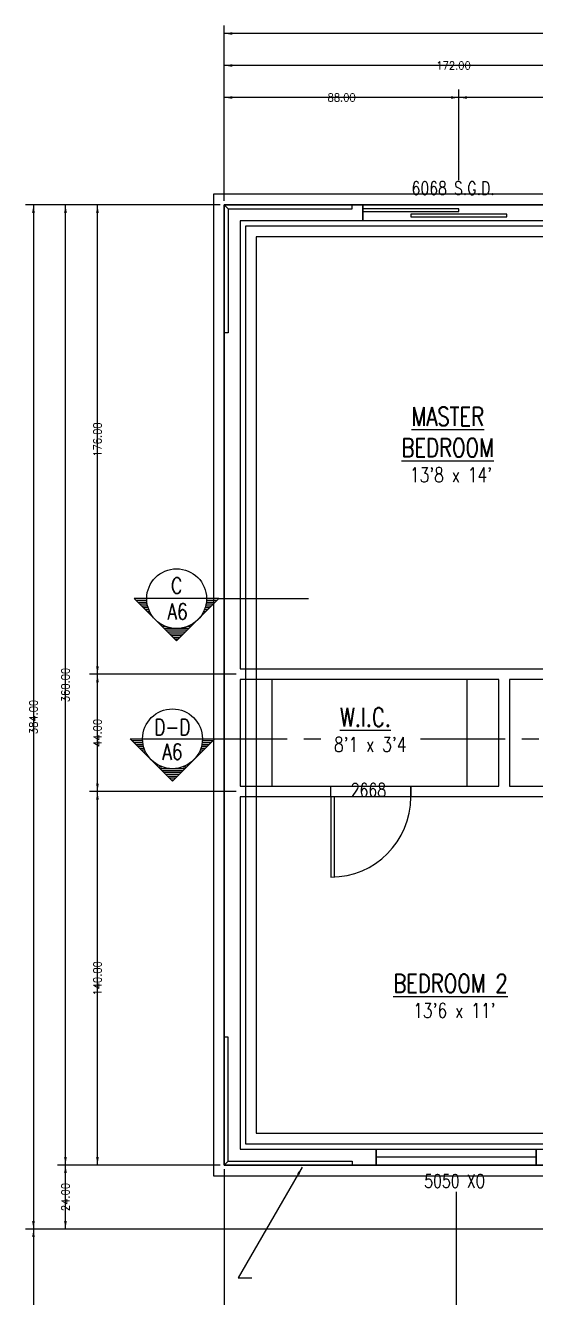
# Model space of a CAD drawing. Header units: millimetres. Extents: x -723 to 516, y -495 to 415.
# Drawn here: x -723.3 to -531.3, y -63.1 to 414.6 of the extents above; entities that cross this region are included whole.
import ezdxf
from ezdxf.enums import TextEntityAlignment as Align

# ---------------------------------------------------------------- set-up
doc = ezdxf.new("R2010")
doc.units = ezdxf.units.MM
doc.linetypes.add('CENTER', pattern=[50.8, 31.75, -6.35, 6.35, -6.35])
doc.linetypes.add('CENTERX2', pattern=[101.6, 63.5, -12.7, 12.7, -12.7])
for name, color, linetype in [('A-DIMS-1', 152, 'CONTINUOUS'), ('A-NOTE', 4, 'CONTINUOUS'), ('A-TEXT', 4, 'CONTINUOUS'), ('xref-Bishop-Overland-08$0$A-CASE-1', 3, 'CONTINUOUS'), ('xref-Bishop-Overland-08$0$A-FOOTPRINT', 5, 'CONTINUOUS'), ('xref-Bishop-Overland-08$0$A-HEADER', 30, 'CONTINUOUS'), ('xref-Bishop-Overland-08$0$A-OPENING', 1, 'CONTINUOUS'), ('xref-Bishop-Overland-08$0$A-WALL', 54, 'CONTINUOUS'), ('xref-Bishop-Overland-08$0$S-FOOTER', 9, 'CONTINUOUS'), ('xref-Bishop-Overland-08$0$S-STEM-WALL', 8, 'CONTINUOUS')]:
    doc.layers.add(name, color=color, linetype=linetype)
doc.styles.get("Standard").update_dxf_attribs({"font": 'STANDARD'})
doc.dimstyles.get("Standard").update_dxf_attribs({"dimtxt": 3, "dimasz": 3, "dimexe": 3, "dimexo": 1.5, "dimgap": 2, "dimtad": 0, "dimtoh": 1, "dimzin": 3, "dimdsep": 46, "dimtxsty": 'STANDARD', "dimcen": 0.09, "dimazin": 2, "dimtfac": 1, "dimtdec": 4, "dimtofl": 0, "dimtmove": 0, "dimatfit": 3, "dimfxl": 1, "dimtolj": 1, "dimtzin": 0, "dimarcsym": 0})

# ---------------------------------------------------------------- blocks, each defined once
blk = doc.blocks.new('*D7')
at = {"layer": 'A-DIMS-1', "color": 0, "linetype": 'ByBlock', "lineweight": -2}
for p, q in [((-648.77, -14.13), (-648.77, -264.82)), ((-482.77, -38.13), (-482.77, -264.82)), ((-482.77, -261.82), (-648.77, -261.82))]:
    blk.add_line(p, q, dxfattribs=at)
for points in [[(-648.77, -261.82), (-645.77, -261.32), (-645.77, -262.32)], [(-482.77, -261.82), (-485.77, -262.32), (-485.77, -261.32)]]:
    blk.add_solid(points, dxfattribs=at)
at = {"layer": 'A-DIMS-1', "color": 0, "linetype": 'CONTINUOUS', "lineweight": -2, "insert": (-565.77, -261.82), "char_height": 3, "width": 11, "attachment_point": 5}
blk.add_mtext('166.00', dxfattribs=at)
blk = doc.blocks.new('*D9')
at = {"layer": 'A-DIMS-1', "color": 0, "linetype": 'ByBlock', "lineweight": -2}
for p, q in [((-648.77, -14.13), (-648.77, -276.82)), ((47.23, -218.13), (47.23, -276.82)), ((47.23, -273.82), (-648.77, -273.82))]:
    blk.add_line(p, q, dxfattribs=at)
for points in [[(-648.77, -273.82), (-645.77, -273.32), (-645.77, -274.32)], [(47.23, -273.82), (44.23, -274.32), (44.23, -273.32)]]:
    blk.add_solid(points, dxfattribs=at)
at = {"layer": 'A-DIMS-1', "color": 0, "linetype": 'CONTINUOUS', "lineweight": -2, "insert": (-300.77, -273.82), "char_height": 3, "width": 11.6667, "attachment_point": 5}
blk.add_mtext('696.00', dxfattribs=at)
blk = doc.blocks.new('*D15')
at = {"layer": 'A-DIMS-1', "color": 0, "linetype": 'ByBlock', "lineweight": -2}
for p, q in [((-561.77, -22.66), (-561.77, -252.82)), ((-482.77, -38.13), (-482.77, -252.82)), ((-482.77, -249.82), (-561.77, -249.82))]:
    blk.add_line(p, q, dxfattribs=at)
for points in [[(-561.77, -249.82), (-558.77, -249.32), (-558.77, -250.32)], [(-482.77, -249.82), (-485.77, -250.32), (-485.77, -249.32)]]:
    blk.add_solid(points, dxfattribs=at)
at = {"layer": 'A-DIMS-1', "color": 0, "linetype": 'CONTINUOUS', "lineweight": -2, "insert": (-522.27, -249.82), "char_height": 3, "width": 9.3333, "attachment_point": 5}
blk.add_mtext('79.00', dxfattribs=at)
blk = doc.blocks.new('*D16')
at = {"layer": 'A-DIMS-1', "color": 0, "linetype": 'ByBlock', "lineweight": -2}
for p, q in [((-648.77, -14.13), (-648.77, -252.82)), ((-561.77, -22.66), (-561.77, -252.82)), ((-561.77, -249.82), (-648.77, -249.82))]:
    blk.add_line(p, q, dxfattribs=at)
for points in [[(-648.77, -249.82), (-645.77, -249.32), (-645.77, -250.32)], [(-561.77, -249.82), (-564.77, -250.32), (-564.77, -249.32)]]:
    blk.add_solid(points, dxfattribs=at)
at = {"layer": 'A-DIMS-1', "color": 0, "linetype": 'CONTINUOUS', "lineweight": -2, "insert": (-605.27, -249.82), "char_height": 3, "width": 9.3333, "attachment_point": 5}
blk.add_mtext('87.00', dxfattribs=at)
blk = doc.blocks.new('*D20')
at = {"layer": 'A-DIMS-1', "color": 0, "linetype": 'ByBlock', "lineweight": -2}
for p, q in [((-650.27, 347.37), (-711.34, 347.37)), ((-708.34, -12.63), (-708.34, 347.37)), ((-650.27, -12.63), (-711.34, -12.63))]:
    blk.add_line(p, q, dxfattribs=at)
for points in [[(-708.34, 347.37), (-707.84, 344.37), (-708.84, 344.37)], [(-708.34, -12.63), (-708.84, -9.63), (-707.84, -9.63)]]:
    blk.add_solid(points, dxfattribs=at)
at = {"layer": 'A-DIMS-1', "color": 0, "linetype": 'CONTINUOUS', "lineweight": -2, "insert": (-708.34, 167.37), "char_height": 3, "width": 11.6667, "attachment_point": 5, "rotation": 90}
blk.add_mtext('360.00', dxfattribs=at)
blk = doc.blocks.new('*D21')
at = {"layer": 'A-DIMS-1', "color": 0, "linetype": 'ByBlock', "lineweight": -2}
for p, q in [((-650.27, -12.63), (-711.34, -12.63)), ((-708.34, -36.63), (-708.34, -12.63)), ((-484.27, -36.63), (-711.34, -36.63))]:
    blk.add_line(p, q, dxfattribs=at)
for points in [[(-708.34, -12.63), (-707.84, -15.63), (-708.84, -15.63)], [(-708.34, -36.63), (-708.84, -33.63), (-707.84, -33.63)]]:
    blk.add_solid(points, dxfattribs=at)
at = {"layer": 'A-DIMS-1', "color": 0, "linetype": 'CONTINUOUS', "lineweight": -2, "insert": (-708.34, -24.63), "char_height": 3, "width": 9.6667, "attachment_point": 5, "rotation": 90}
blk.add_mtext('24.00', dxfattribs=at)
blk = doc.blocks.new('*D22')
at = {"layer": 'A-DIMS-1', "color": 0, "linetype": 'ByBlock', "lineweight": -2}
for p, q in [((-650.27, 347.37), (-723.34, 347.37)), ((-720.34, 347.37), (-720.34, -36.63)), ((-484.27, -36.63), (-723.34, -36.63))]:
    blk.add_line(p, q, dxfattribs=at)
for points in [[(-720.34, 347.37), (-719.84, 344.37), (-720.84, 344.37)], [(-720.34, -36.63), (-720.84, -33.63), (-719.84, -33.63)]]:
    blk.add_solid(points, dxfattribs=at)
at = {"layer": 'A-DIMS-1', "color": 0, "linetype": 'CONTINUOUS', "lineweight": -2, "insert": (-720.34, 155.37), "char_height": 3, "width": 12, "attachment_point": 5, "rotation": 90}
blk.add_mtext('384.00', dxfattribs=at)
blk = doc.blocks.new('*D23')
at = {"layer": 'A-DIMS-1', "color": 0, "linetype": 'ByBlock', "lineweight": -2}
for p, q in [((-644.27, 127.37), (-699.34, 127.37)), ((-696.34, -12.63), (-696.34, 127.37)), ((-650.27, -12.63), (-699.34, -12.63))]:
    blk.add_line(p, q, dxfattribs=at)
for points in [[(-696.34, 127.37), (-695.84, 124.37), (-696.84, 124.37)], [(-696.34, -12.63), (-696.84, -9.63), (-695.84, -9.63)]]:
    blk.add_solid(points, dxfattribs=at)
at = {"layer": 'A-DIMS-1', "color": 0, "linetype": 'CONTINUOUS', "lineweight": -2, "insert": (-696.34, 57.37), "char_height": 3, "width": 11.3333, "attachment_point": 5, "rotation": 90}
blk.add_mtext('140.00', dxfattribs=at)
blk = doc.blocks.new('*D24')
at = {"layer": 'A-DIMS-1', "color": 0, "linetype": 'ByBlock', "lineweight": -2}
for p, q in [((-644.27, 171.37), (-699.34, 171.37)), ((-696.34, 127.37), (-696.34, 171.37)), ((-644.27, 127.37), (-699.34, 127.37))]:
    blk.add_line(p, q, dxfattribs=at)
for points in [[(-696.34, 171.37), (-695.84, 168.37), (-696.84, 168.37)], [(-696.34, 127.37), (-696.84, 130.37), (-695.84, 130.37)]]:
    blk.add_solid(points, dxfattribs=at)
at = {"layer": 'A-DIMS-1', "color": 0, "linetype": 'CONTINUOUS', "lineweight": -2, "insert": (-696.34, 149.37), "char_height": 3, "width": 10, "attachment_point": 5, "rotation": 90}
blk.add_mtext('44.00', dxfattribs=at)
blk = doc.blocks.new('*D25')
at = {"layer": 'A-DIMS-1', "color": 0, "linetype": 'ByBlock', "lineweight": -2}
for p, q in [((-650.27, 347.37), (-699.34, 347.37)), ((-696.34, 171.37), (-696.34, 347.37)), ((-644.27, 171.37), (-699.34, 171.37))]:
    blk.add_line(p, q, dxfattribs=at)
for points in [[(-696.34, 347.37), (-695.84, 344.37), (-696.84, 344.37)], [(-696.34, 171.37), (-696.84, 174.37), (-695.84, 174.37)]]:
    blk.add_solid(points, dxfattribs=at)
at = {"layer": 'A-DIMS-1', "color": 0, "linetype": 'CONTINUOUS', "lineweight": -2, "insert": (-696.34, 259.37), "char_height": 3, "width": 11, "attachment_point": 5, "rotation": 90}
blk.add_mtext('176.00', dxfattribs=at)
blk = doc.blocks.new('*D29')
at = {"layer": 'A-DIMS-1', "color": 0, "linetype": 'ByBlock', "lineweight": -2}
for p, q in [((-648.77, 348.87), (-648.77, 402.64)), ((-476.77, 344.87), (-476.77, 402.64)), ((-476.77, 399.64), (-648.77, 399.64))]:
    blk.add_line(p, q, dxfattribs=at)
for points in [[(-648.77, 399.64), (-645.77, 400.14), (-645.77, 399.14)], [(-476.77, 399.64), (-479.77, 399.14), (-479.77, 400.14)]]:
    blk.add_solid(points, dxfattribs=at)
at = {"layer": 'A-DIMS-1', "color": 0, "linetype": 'CONTINUOUS', "lineweight": -2, "insert": (-562.77, 399.64), "char_height": 3, "width": 11, "attachment_point": 5}
blk.add_mtext('172.00', dxfattribs=at)
blk = doc.blocks.new('*D34')
at = {"layer": 'A-DIMS-1', "color": 0, "linetype": 'ByBlock', "lineweight": -2}
for p, q in [((-560.77, 356.62), (-560.77, 390.64)), ((-476.77, 387.64), (-560.77, 387.64)), ((-476.77, 344.87), (-476.77, 390.64))]:
    blk.add_line(p, q, dxfattribs=at)
for points in [[(-560.77, 387.64), (-557.77, 388.14), (-557.77, 387.14)], [(-476.77, 387.64), (-479.77, 387.14), (-479.77, 388.14)]]:
    blk.add_solid(points, dxfattribs=at)
at = {"layer": 'A-DIMS-1', "color": 0, "linetype": 'CONTINUOUS', "lineweight": -2, "insert": (-518.77, 387.64), "char_height": 3, "width": 9.6667, "attachment_point": 5}
blk.add_mtext('84.00', dxfattribs=at)
blk = doc.blocks.new('*D35')
at = {"layer": 'A-DIMS-1', "color": 0, "linetype": 'ByBlock', "lineweight": -2}
for p, q in [((-648.77, 348.87), (-648.77, 390.64)), ((-560.77, 387.64), (-648.77, 387.64)), ((-560.77, 356.62), (-560.77, 390.64))]:
    blk.add_line(p, q, dxfattribs=at)
for points in [[(-648.77, 387.64), (-645.77, 388.14), (-645.77, 387.14)], [(-560.77, 387.64), (-563.77, 387.14), (-563.77, 388.14)]]:
    blk.add_solid(points, dxfattribs=at)
at = {"layer": 'A-DIMS-1', "color": 0, "linetype": 'CONTINUOUS', "lineweight": -2, "insert": (-604.77, 387.64), "char_height": 3, "width": 9.3333, "attachment_point": 5}
blk.add_mtext('88.00', dxfattribs=at)
blk = doc.blocks.new('*D36')
at = {"layer": 'A-DIMS-1', "color": 0, "linetype": 'ByBlock', "lineweight": -2}
for p, q in [((-648.77, 348.87), (-648.77, 414.64)), ((47.23, 411.64), (-648.77, 411.64)), ((47.23, 348.87), (47.23, 414.64))]:
    blk.add_line(p, q, dxfattribs=at)
for points in [[(-648.77, 411.64), (-645.77, 412.14), (-645.77, 411.14)], [(47.23, 411.64), (44.23, 411.14), (44.23, 412.14)]]:
    blk.add_solid(points, dxfattribs=at)
at = {"layer": 'A-DIMS-1', "color": 0, "linetype": 'CONTINUOUS', "lineweight": -2, "insert": (-300.77, 411.64), "char_height": 3, "width": 11.6667, "attachment_point": 5}
blk.add_mtext('696.00', dxfattribs=at)
blk = doc.blocks.new('*D54')
at = {"layer": 'A-DIMS-1', "color": 0, "linetype": 'ByBlock', "lineweight": -2}
for p, q in [((-484.27, -36.63), (-723.34, -36.63)), ((-720.34, -36.63), (-720.34, -216.63)), ((-220.27, -216.63), (-723.34, -216.63))]:
    blk.add_line(p, q, dxfattribs=at)
for points in [[(-720.34, -36.63), (-719.84, -39.63), (-720.84, -39.63)], [(-720.34, -216.63), (-720.84, -213.63), (-719.84, -213.63)]]:
    blk.add_solid(points, dxfattribs=at)
at = {"layer": 'A-DIMS-1', "color": 0, "linetype": 'CONTINUOUS', "lineweight": -2, "insert": (-720.34, -126.63), "char_height": 3, "width": 11, "attachment_point": 5, "rotation": 90}
blk.add_mtext('180.00', dxfattribs=at)

msp = doc.modelspace()

# ---------------------------------------------------------------- hatches: boundary and pattern name
at = {"layer": 'A-DIMS-1'}
h = msp.add_hatch(dxfattribs=at)
h.set_pattern_fill('ANSI31', color=256, scale=3, style=0)
h.set_pattern_definition([])
h.paths.add_polyline_path([(-648.773, 347.367), (-600.773, 347.367), (-600.773, 345.867), (-647.273, 345.867)], flags=0)
h.paths.add_polyline_path([(-648.773, 347.367), (-647.273, 345.867), (-647.273, 299.367), (-648.773, 299.367)], flags=0)
h = msp.add_hatch(dxfattribs=at)
h.set_pattern_fill('ANSI31', color=256, scale=3, style=0)
h.set_pattern_definition([])
h.paths.add_polyline_path([(-648.773, 35.367), (-647.273, 35.367), (-647.273, -11.133), (-648.773, -12.633)], flags=0)
h.paths.add_polyline_path([(-647.273, -11.133), (-600.773, -11.133), (-600.773, -12.633), (-648.773, -12.633)], flags=0)

# ---------------------------------------------------------------- linework, layer by layer
for p, q in [((-600.773, 347.367), (-648.773, 347.367)), ((-648.773, 347.367), (-648.773, 299.367)), ((-648.773, -12.633), (-648.773, 35.367)), ((-600.773, -12.633), (-648.773, -12.633))]:
    msp.add_line(p, q, dxfattribs=at)
at = {"layer": 'A-DIMS-1', "linetype": 'CENTER'}
for p, q in [((-656.992, 147.197), (-612.15, 147.197)), ((-575.201, 147.197), (-524.272, 147.197))]:
    msp.add_line(p, q, dxfattribs=at)
at = {"layer": 'A-DIMS-1'}
for points in [[(-648.773, 347.367), (-647.273, 345.867), (-647.273, 299.367), (-648.773, 299.367)], [(-647.273, 345.867), (-600.773, 345.867), (-600.773, 347.367)], [(-648.773, -12.633), (-647.273, -11.133), (-647.273, 35.367), (-648.773, 35.367)], [(-647.273, -11.133), (-600.773, -11.133), (-600.773, -12.633)]]:
    msp.add_lwpolyline(points, dxfattribs=at)
at = {"layer": 'A-NOTE'}
for p, q in [((-677.866, 199.732), (-682.51, 199.732)), ((-677.844, 199.034), (-681.812, 199.034)), ((-677.778, 198.336), (-681.113, 198.336)), ((-677.668, 197.637), (-680.415, 197.637)), ((-677.512, 196.939), (-679.717, 196.939)), ((-677.308, 196.241), (-679.019, 196.241)), ((-655.44, 199.732), (-677.866, 199.732)), ((-654.287, 196.241), (-655.998, 196.241)), ((-653.589, 196.939), (-655.794, 196.939)), ((-652.891, 197.637), (-655.638, 197.637)), ((-652.192, 198.336), (-655.527, 198.336)), ((-651.494, 199.034), (-655.462, 199.034)), ((-650.796, 199.732), (-655.44, 199.732)), ((-677.053, 195.542), (-678.32, 195.542)), ((-676.744, 194.844), (-677.622, 194.844)), ((-676.375, 194.146), (-676.924, 194.146)), ((-675.939, 193.448), (-676.225, 193.448)), ((-675.426, 192.749), (-675.527, 192.749)), ((-674.821, 192.051), (-674.829, 192.051)), ((-674.103, 191.353), (-674.131, 191.353)), ((-659.175, 191.353), (-659.202, 191.353)), ((-658.477, 192.051), (-658.484, 192.051)), ((-657.779, 192.749), (-657.88, 192.749)), ((-657.08, 193.448), (-657.367, 193.448)), ((-656.382, 194.146), (-656.931, 194.146)), ((-655.684, 194.844), (-656.562, 194.844)), ((-654.985, 195.542), (-656.252, 195.542)), ((-673.235, 190.654), (-673.432, 190.654)), ((-672.144, 189.956), (-672.734, 189.956)), ((-670.655, 189.258), (-672.036, 189.258)), ((-661.968, 188.56), (-671.337, 188.56)), ((-662.666, 187.861), (-670.639, 187.861)), ((-663.365, 187.163), (-669.941, 187.163)), ((-664.063, 186.465), (-669.243, 186.465)), ((-661.27, 189.258), (-662.651, 189.258)), ((-660.572, 189.956), (-661.161, 189.956)), ((-659.873, 190.654), (-660.071, 190.654)), ((-664.761, 185.767), (-668.544, 185.767)), ((-665.46, 185.068), (-667.846, 185.068)), ((-666.158, 184.37), (-667.148, 184.37)), ((-684.062, 147.197), (-679.418, 147.197)), ((-683.364, 146.498), (-679.396, 146.498)), ((-682.666, 145.8), (-679.33, 145.8)), ((-681.967, 145.102), (-679.22, 145.102)), ((-681.269, 144.404), (-679.064, 144.404)), ((-680.571, 143.705), (-678.86, 143.705)), ((-679.418, 147.197), (-656.992, 147.197)), ((-657.55, 143.705), (-655.839, 143.705)), ((-657.346, 144.404), (-655.141, 144.404)), ((-657.19, 145.102), (-654.443, 145.102)), ((-657.08, 145.8), (-653.744, 145.8)), ((-657.014, 146.498), (-653.046, 146.498)), ((-656.992, 147.197), (-652.348, 147.197)), ((-679.872, 143.007), (-678.606, 143.007)), ((-679.174, 142.309), (-678.296, 142.309)), ((-678.476, 141.61), (-677.927, 141.61)), ((-677.778, 140.912), (-677.491, 140.912)), ((-677.079, 140.214), (-676.978, 140.214)), ((-676.381, 139.516), (-676.374, 139.516)), ((-675.683, 138.817), (-675.656, 138.817)), ((-660.754, 138.817), (-660.727, 138.817)), ((-660.036, 139.516), (-660.029, 139.516)), ((-659.432, 140.214), (-659.331, 140.214)), ((-658.919, 140.912), (-658.632, 140.912)), ((-658.483, 141.61), (-657.934, 141.61)), ((-658.114, 142.309), (-657.236, 142.309)), ((-657.804, 143.007), (-656.538, 143.007)), ((-674.984, 138.119), (-674.787, 138.119)), ((-674.286, 137.421), (-673.696, 137.421)), ((-673.588, 136.723), (-672.207, 136.723)), ((-672.89, 136.024), (-663.52, 136.024)), ((-672.191, 135.326), (-664.219, 135.326)), ((-671.493, 134.628), (-664.917, 134.628)), ((-670.795, 133.929), (-665.615, 133.929)), ((-664.203, 136.723), (-662.822, 136.723)), ((-662.714, 137.421), (-662.124, 137.421)), ((-661.623, 138.119), (-661.426, 138.119)), ((-670.096, 133.231), (-666.314, 133.231)), ((-669.398, 132.533), (-667.012, 132.533)), ((-668.7, 131.835), (-667.71, 131.835))]:
    msp.add_line(p, q, dxfattribs=at)
at = {"layer": 'A-NOTE', "linetype": 'CENTERX2'}
msp.add_line((-650.796, 199.732), (-617.22, 199.732), dxfattribs=at)
at = {"layer": 'A-NOTE'}
for points in [[(-682.51, 199.732), (-666.653, 183.875), (-650.796, 199.732)], [(-652.348, 147.197), (-668.205, 131.34), (-684.062, 147.197)]]:
    msp.add_lwpolyline(points, dxfattribs=at)
for centre in [(-666.653, 199.732), (-668.205, 147.197)]:
    msp.add_circle(centre, 11.213, dxfattribs=at)
at = {"layer": 'xref-Bishop-Overland-08$0$A-CASE-1'}
for p, q in [((-630.773, 129.367), (-630.773, 169.367)), ((-557.773, 169.367), (-557.773, 129.367))]:
    msp.add_line(p, q, dxfattribs=at)
at = {"layer": 'xref-Bishop-Overland-08$0$A-FOOTPRINT'}
msp.add_lwpolyline([(47.227, 39.367), (47.227, 347.367), (-194.773, 347.367), (-194.773, 347.367), (-246.773, 347.367), (-246.773, 347.367), (-648.773, 347.367), (-648.773, -12.633), (-482.773, -12.633), (-482.773, -36.633), (-332.773, -36.633), (-332.773, -12.633), (-304.773, -12.633), (-304.773, 39.367), (-218.773, 39.367), (-149.014, 39.367)], close=True, dxfattribs=at)
at = {"layer": 'xref-Bishop-Overland-08$0$A-HEADER'}
for points in [[(-524.773, 341.367), (-596.773, 341.367), (-596.773, 347.367), (-524.773, 347.367)], [(-578.773, 125.367), (-608.773, 125.367), (-608.773, 129.367), (-578.773, 129.367)], [(-531.773, -12.633), (-591.773, -12.633), (-591.773, -6.633), (-531.773, -6.633)]]:
    msp.add_lwpolyline(points, close=True, dxfattribs=at)
at = {"layer": 'xref-Bishop-Overland-08$0$A-OPENING'}
for p, q in [((-524.773, 347.367), (-596.773, 347.367)), ((-596.773, 347.367), (-596.773, 341.367)), ((-560.773, 345.867), (-596.773, 345.867)), ((-596.773, 345.867), (-596.773, 344.867)), ((-596.773, 344.867), (-560.773, 344.867)), ((-560.773, 344.867), (-560.773, 345.867)), ((-542.773, 343.867), (-578.773, 343.867)), ((-578.773, 343.867), (-578.773, 342.867)), ((-578.773, 342.867), (-542.773, 342.867)), ((-542.773, 342.867), (-542.773, 343.867)), ((-608.773, 125.367), (-608.773, 129.367)), ((-578.773, 125.367), (-578.773, 129.367)), ((-608.773, 125.367), (-608.773, 95.367)), ((-607.398, 125.367), (-608.773, 125.367)), ((-607.398, 95.367), (-607.398, 125.367)), ((-591.773, -6.633), (-531.773, -6.633)), ((-591.773, -6.633), (-591.773, -12.633)), ((-531.773, -12.633), (-531.773, -6.633)), ((-531.773, -9.633), (-591.773, -9.633)), ((-531.773, -12.633), (-591.773, -12.633))]:
    msp.add_line(p, q, dxfattribs=at)
msp.add_arc((-608.773, 125.367), 30, 270, 0, dxfattribs=at)
at = {"layer": 'xref-Bishop-Overland-08$0$A-WALL'}
for p, q in [((-648.773, -12.633), (-648.773, 347.367)), ((-648.773, 347.367), (-596.773, 347.367)), ((-642.773, 341.367), (-642.773, 173.367)), ((-596.773, 341.367), (-642.773, 341.367)), ((-642.773, 173.367), (-512.273, 173.367)), ((-545.773, 169.367), (-642.773, 169.367)), ((-642.773, 169.367), (-642.773, 129.367)), ((-545.773, 129.367), (-545.773, 169.367)), ((-541.773, 169.367), (-541.773, 129.367)), ((-521.773, 169.367), (-541.773, 169.367)), ((-642.773, 129.367), (-608.773, 129.367)), ((-578.773, 129.367), (-545.773, 129.367)), ((-541.773, 129.367), (-521.773, 129.367)), ((-642.773, 125.367), (-642.773, -6.633)), ((-608.773, 125.367), (-642.773, 125.367)), ((-514.273, 125.367), (-578.773, 125.367)), ((-642.773, -6.633), (-591.773, -6.633)), ((-531.773, -6.633), (-480.773, -6.633)), ((-591.773, -12.633), (-648.773, -12.633)), ((-482.773, -12.633), (-531.773, -12.633))]:
    msp.add_line(p, q, dxfattribs=at)
at = {"layer": 'xref-Bishop-Overland-08$0$S-FOOTER'}
for p, q in [((-636.773, 335.367), (-636.773, -0.633)), ((35.227, 335.367), (-636.773, 335.367)), ((-636.773, -0.633), (-470.773, -0.633))]:
    msp.add_line(p, q, dxfattribs=at)
for points in [[(51.227, 181.367), (51.227, 351.367), (-190.773, 351.367), (-190.773, 351.367), (-250.773, 351.367), (-250.773, 351.367), (-652.773, 351.367), (-652.773, 181.367)], [(-652.773, 181.367), (-652.773, -16.633), (-486.773, -16.633), (-486.773, -40.633), (-328.773, -40.633), (-328.773, -16.633), (-300.773, -16.633), (-300.773, 35.367)]]:
    msp.add_lwpolyline(points, dxfattribs=at)
at = {"layer": 'xref-Bishop-Overland-08$0$S-STEM-WALL'}
for points in [[(-530.773, 347.367), (-648.773, 347.367), (-648.773, -12.633), (-482.773, -12.633), (-482.773, -36.633), (-332.773, -36.633), (-332.773, -12.633), (-304.773, -12.633), (-304.773, 39.367), (-218.773, 39.367), (-218.773, -216.633), (47.227, -216.633), (47.227, -12.633)], [(-202.773, 339.367), (-640.773, 339.367), (-640.773, -4.633), (-474.773, -4.633), (-474.773, -28.633), (-340.773, -28.633), (-340.773, -4.633), (-312.773, -4.633), (-312.773, 47.367), (-210.773, 47.367)]]:
    msp.add_lwpolyline(points, dxfattribs=at)

# ---------------------------------------------------------------- texts
at = {"layer": 'A-NOTE', "width": 0.85}
for s, height, p in [('%%uMASTER', 6.9531, (-564.933, 268.02)), ('%%uBEDROOM', 6.9531, (-564.976, 256.33)), ("13'8 x 14'", 5.5, (-563.75, 246.157)), ('C', 6, (-666.64, 204.637)), ('A6', 6, (-666.288, 194.892)), ('%%uW.I.C.', 6.9531, (-595.818, 155.264)), ('D-D', 6, (-668.218, 151.561)), ('A6', 6, (-668.218, 142.357)), ("8'1 x 3'4", 5.5, (-594.045, 145.091)), ('%%uBEDROOM 2', 6.95313, (-563.915, 55.478)), ("13'6 x 11'", 5.5, (-562.506, 45.305))]:
    msp.add_text(s, height=height, dxfattribs=at).set_placement(p, align=Align.MIDDLE_CENTER)
at = {"layer": 'A-TEXT', "width": 0.85}
for s, p in [('6068 S.G.D.', (-562.933, 353.619)), ('2668', (-594.708, 127.998)), ('5050 XO', (-562.327, -18.623))]:
    msp.add_text(s, height=5, dxfattribs=at).set_placement(p, align=Align.MIDDLE_CENTER)

# ---------------------------------------------------------------- dimensions: what is measured, and where the dimension line sits
at = {"layer": 'A-DIMS-1'}
for base, p1, p2, angle, picture, middle in [((-648.773, 411.64), (47.227, 347.367), (-648.773, 347.367), 180, '*D36', (-300.773, 411.64)), ((-648.773, 399.64), (-476.773, 343.367), (-648.773, 347.367), 180, '*D29', (-562.773, 399.64)), ((-648.773, 387.64), (-560.773, 355.117), (-648.773, 347.367), 180, '*D35', (-604.773, 387.64)), ((-560.773, 387.64), (-476.773, 343.367), (-560.773, 355.117), 180, '*D34', (-518.773, 387.64)), ((-720.34, -36.633), (-648.773, 347.367), (-482.773, -36.633), 90, '*D22', (-720.34, 155.367)), ((-708.34, 347.367), (-648.773, -12.633), (-648.773, 347.367), 90, '*D20', (-708.34, 167.367)), ((-696.34, 347.367), (-642.773, 171.367), (-648.773, 347.367), 90, '*D25', (-696.34, 259.367)), ((-696.34, 171.367), (-642.773, 127.367), (-642.773, 171.367), 90, '*D24', (-696.34, 149.367)), ((-696.34, 127.367), (-648.773, -12.633), (-642.773, 127.367), 90, '*D23', (-696.34, 57.367)), ((-708.34, -12.633), (-482.773, -36.633), (-648.773, -12.633), 90, '*D21', (-708.34, -24.633)), ((-648.773, -261.824), (-482.773, -36.633), (-648.773, -12.633), 180, '*D7', (-565.773, -261.824)), ((-648.773, -273.824), (47.227, -216.633), (-648.773, -12.633), 180, '*D9', (-300.773, -273.824)), ((-648.773, -249.824), (-561.773, -21.165), (-648.773, -12.633), 180, '*D16', (-605.273, -249.824)), ((-561.773, -249.824), (-482.773, -36.633), (-561.773, -21.165), 180, '*D15', (-522.273, -249.824)), ((-720.34, -216.633), (-482.773, -36.633), (-218.773, -216.633), 270, '*D54', (-720.34, -126.633))]:
    dim = msp.add_linear_dim(base=base, p1=p1, p2=p2, angle=angle, dimstyle='Standard', dxfattribs=at)
    dim.commit()
    dim.dimension.update_dxf_attribs({"geometry": picture, "text_midpoint": middle})

# ---------------------------------------------------------------- leaders
msp.add_leader([(-619.507, -13.415), (-643.531, -54.863), (-638.395, -54.863)], dimstyle='Standard', dxfattribs=at)

doc.saveas('drawing.dxf')
